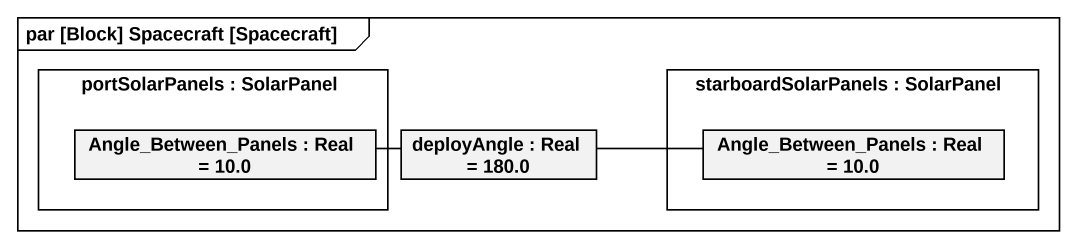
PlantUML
@startuml
mainframe par [Block] Spacecraft [Spacecraft]
rectangle "portSolarPanels : SolarPanel" as portSolarPanels {
  rectangle "Angle_Between_Panels : Real = 10.0" as Angle_Between_Panels
}
rectangle "starboardSolarPanels : SolarPanel" as starboardSolarPanels {
  rectangle "Angle_Between_Panels : Real = 10.0" as Angle_Between_Panels_2
}
rectangle "deployAngle : Real = 180.0" as deployAngle
deployAngle -left- Angle_Between_Panels
deployAngle -right- Angle_Between_Panels_2
@enduml
